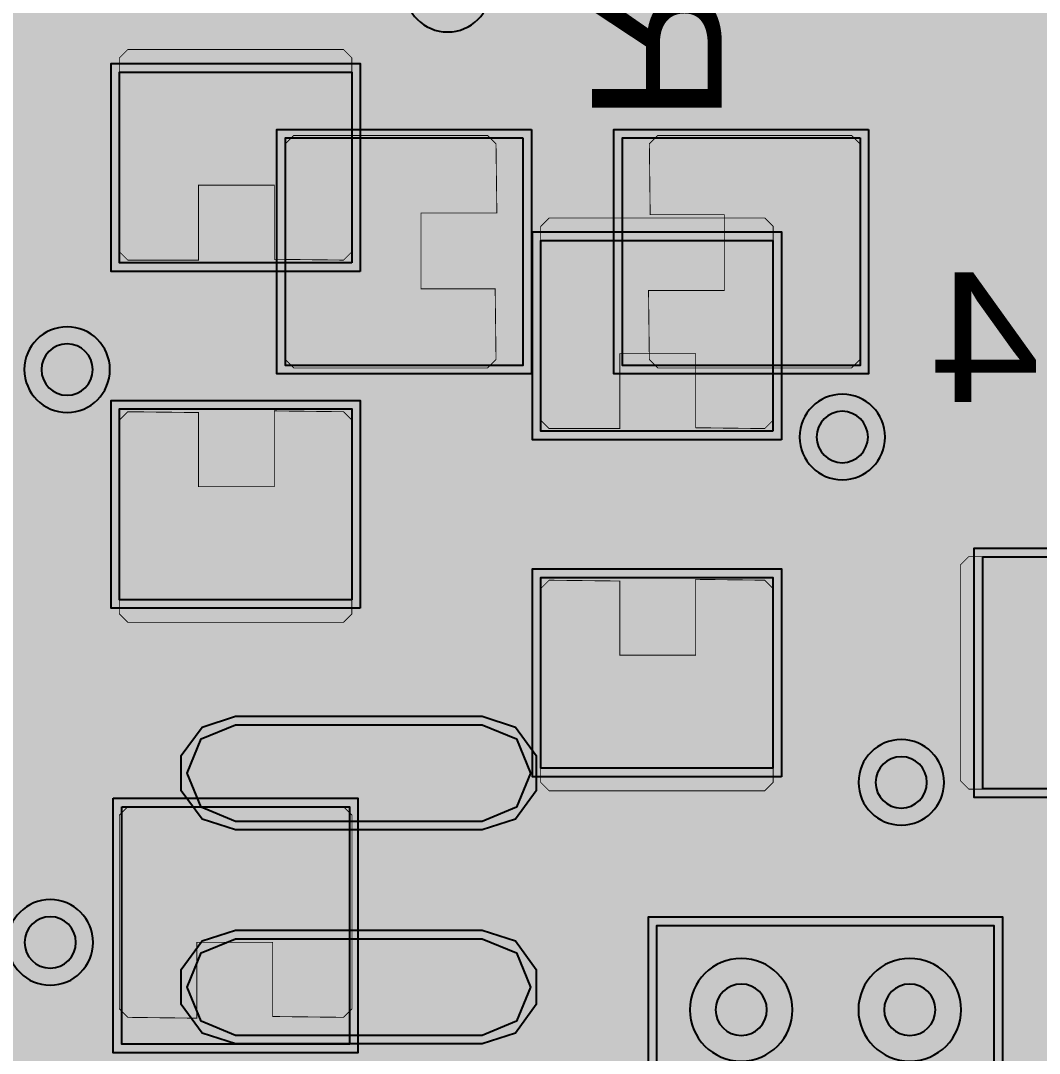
# Model space of a CAD drawing. Header units: millimetres. Extents: x -61 to 56, y -72 to 70.
# Drawn here: x -26.78 to -20.73, y 7.74 to 13.87 of the extents above; entities that cross this region are included whole.
import ezdxf
from ezdxf.enums import TextEntityAlignment as Align

# ---------------------------------------------------------------- set-up
doc = ezdxf.new("R2010")
doc.units = ezdxf.units.MM
doc.header["$MEASUREMENT"] = 0
for name, color, linetype, true_color in [('02GND', 7, 'Continuous', 0x999966), ('03POWER', 7, 'Continuous', 0x008000), ('Bottom-Layer', 7, 'Continuous', 0x0000ff), ('Bottom-Paste-Mask-Layer', 7, 'Continuous', 0x800000), ('Bottom-Silkscreen-Layer', 7, 'Continuous', 0x66cc33), ('Bottom-Solder-Mask-Layer', 7, 'Continuous', 0xaa00ff), ('Hole-Layer', 7, 'Continuous', 0x222222), ('Multi-Layer', 7, 'Continuous', 0xc0c0c0), ('Top-Layer', 7, 'Continuous', 0xff0000), ('Top-Paste-Mask-Layer', 7, 'Continuous', 0x808080), ('Top-Silkscreen-Layer', 7, 'Continuous', 0xffcc00), ('Top-Solder-Mask-Layer', 7, 'Continuous', 0x800080)]:
    doc.layers.add(name, color=color, linetype=linetype, true_color=true_color)
doc.styles.get("Standard").update_dxf_attribs({"font": 'arial.ttf'})

msp = doc.modelspace()

# ---------------------------------------------------------------- hatches: boundary and pattern name
at = {"layer": '02GND'}
for points in [[(-49.642, 52.1533), (49.642, 52.1533), (49.642, -62.142), (-49.642, -62.142)], [(-27.1122, 11.8), (-27.0302, 11.494), (-26.8061, 11.2699), (-26.5001, 11.1879), (-26.194, 11.2699), (-25.9699, 11.494), (-25.8879, 11.8), (-25.9699, 12.1061), (-26.194, 12.3302), (-26.5001, 12.4122), (-26.8061, 12.3302), (-27.0302, 12.1061)], [(-22.5122, 11.4), (-22.4302, 11.094), (-22.2061, 10.8699), (-21.9, 10.7879), (-21.594, 10.8699), (-21.3699, 11.094), (-21.2879, 11.4), (-21.3699, 11.7061), (-21.594, 11.9302), (-21.9, 12.0122), (-22.2061, 11.9302), (-22.4302, 11.7061)], [(-27.2122, 8.4), (-27.1302, 8.0939), (-26.9061, 7.8699), (-26.6001, 7.7879), (-26.294, 7.8699), (-26.0699, 8.0939), (-25.9879, 8.4), (-26.0699, 8.7061), (-26.294, 8.9301), (-26.6001, 9.0122), (-26.9061, 8.9301), (-27.1302, 8.7061)]]:
    msp.add_hatch(color=256, dxfattribs=at).paths.add_polyline_path(points)
at = {"layer": '03POWER'}
for points in [[(48.499, -56.0416), (48.5811, -56.3479), (48.8055, -56.572), (49.112, -56.6537), (49.4182, -56.5711), (49.642, -56.3464), (49.642, -62.142), (44.1922, -62.142), (44.3927, -61.9566), (44.4927, -61.7025), (44.4722, -61.4302), (45.1891, -61.7036), (45.9498, -61.8043), (46.7131, -61.7268), (47.438, -61.4754), (48.0854, -61.0636), (48.6204, -60.5136), (49.0141, -59.855), (49.2453, -59.1234), (49.3016, -58.3582), (49.1799, -57.6006), (48.8867, -56.8916), (48.438, -56.2692), (47.8578, -55.7672), (47.1774, -55.4124), (46.4336, -55.2241), (45.6664, -55.2125), (44.9172, -55.378), (44.2264, -55.7119), (43.6312, -56.1961), (43.1637, -56.8045), (42.8491, -57.5043), (42.7044, -58.2579), (42.7374, -59.0244), (42.9463, -59.7627), (43.3198, -60.433), (43.8378, -60.999), (-43.3618, -60.999), (-43.6207, -61.0564), (-43.831, -61.218), (-43.9533, -61.4534), (-43.9644, -61.7184), (-43.8625, -61.9632), (-43.6666, -62.142), (-49.642, -62.142), (-49.642, -56.5819), (-49.4335, -56.7975), (-49.1476, -56.8882), (-48.8529, -56.8322), (-49.1622, -57.5412), (-49.2982, -58.3027), (-49.2534, -59.075), (-49.0303, -59.8157), (-48.6412, -60.4842), (-48.1072, -61.0439), (-47.4578, -61.4642), (-46.7284, -61.722), (-45.9591, -61.8032), (-45.1921, -61.7032), (-44.4692, -61.4277), (-43.8302, -60.9917), (-43.3101, -60.4191), (-42.9374, -59.7413), (-42.7325, -58.9953), (-42.7065, -58.2222), (-42.8611, -57.4642), (-43.1876, -56.763), (-43.6682, -56.1568), (-44.2766, -55.679), (-44.9793, -55.3557), (-45.738, -55.2047), (-46.511, -55.2341), (-47.256, -55.4425), (-47.9321, -55.8184), (-48.5023, -56.3411), (-48.4998, -56.3091), (-48.499, -56.2771), (-48.499, 51.315), (-19.4026, 51.315), (-19.6295, 51.1437), (-19.7546, 50.8885), (-19.7509, 50.6043), (-19.6192, 50.3524), (-19.388, 50.1871), (-19.6578, 49.9772), (-19.7729, 49.6553), (-19.6975, 49.3219), (-19.4552, 49.0809), (-19.6839, 48.8583), (-19.7695, 48.5508), (-19.6886, 48.242), (-19.4633, 48.0159), (-19.1548, 47.934), (-18.847, 48.0185), (-18.6236, 48.2465), (-18.5453, 48.5559), (-18.6335, 48.8627), (-18.8641, 49.0834), (-18.625, 49.3243), (-18.5509, 49.6555), (-18.6646, 49.9752), (-18.9312, 50.1853), (-18.6981, 50.3494), (-18.5646, 50.6015), (-18.5597, 50.8866), (-18.6846, 51.143), (-18.9121, 51.315), (48.4255, 51.315), (48.499, 51.2415)], [(-24.854, 14.0582), (-24.772, 13.7521), (-24.548, 13.528), (-24.2419, 13.446), (-23.9358, 13.528), (-23.7118, 13.7521), (-23.6298, 14.0582), (-23.7118, 14.3642), (-23.9358, 14.5883), (-24.2419, 14.6703), (-24.548, 14.5883), (-24.772, 14.3642)], [(-27.1122, 11.8), (-27.0302, 11.494), (-26.8061, 11.2699), (-26.5001, 11.1879), (-26.194, 11.2699), (-25.9699, 11.494), (-25.8879, 11.8), (-25.9699, 12.1061), (-26.194, 12.3302), (-26.5001, 12.4122), (-26.8061, 12.3302), (-27.0302, 12.1061)], [(-22.5122, 11.4), (-22.4302, 11.094), (-22.2061, 10.8699), (-21.9, 10.7879), (-21.594, 10.8699), (-21.3699, 11.094), (-21.2879, 11.4), (-21.3699, 11.7061), (-21.594, 11.9302), (-21.9, 12.0122), (-22.2061, 11.9302), (-22.4302, 11.7061)], [(-22.1622, 9.35), (-22.0802, 9.0439), (-21.8561, 8.8199), (-21.55, 8.7379), (-21.244, 8.8199), (-21.0199, 9.0439), (-20.9379, 9.35), (-21.0199, 9.6561), (-21.244, 9.8801), (-21.55, 9.9622), (-21.8561, 9.8801), (-22.0802, 9.6561)], [(-27.2122, 8.4), (-27.1302, 8.0939), (-26.9061, 7.8699), (-26.6001, 7.7879), (-26.294, 7.8699), (-26.0699, 8.0939), (-25.9879, 8.4), (-26.0699, 8.7061), (-26.294, 8.9301), (-26.6001, 9.0122), (-26.9061, 8.9301), (-27.1302, 8.7061)], [(-21.0311, 8.4689), (-21.3431, 8.6443), (-21.7008, 8.6319), (-21.9999, 8.4354), (-22.299, 8.6319), (-22.6567, 8.6443), (-22.9687, 8.4689), (-23.144, 8.1569), (-23.1317, 7.7993), (-22.9352, 7.5001), (-23.1317, 7.201), (-23.144, 6.8433), (-22.9687, 6.5314), (-22.6567, 6.356), (-22.299, 6.3684), (-21.9999, 6.5648), (-21.7008, 6.3684), (-21.3431, 6.356), (-21.0311, 6.5314), (-20.8558, 6.8433), (-20.8681, 7.201), (-21.0646, 7.5001), (-20.8681, 7.7993), (-20.8558, 8.1569)]]:
    msp.add_hatch(color=256, dxfattribs=at).paths.add_polyline_path(points)
at = {"layer": 'Bottom-Layer'}
for points in [[(-49.642, -62.142), (-49.642, 52.1533), (49.642, 52.1533), (49.642, -62.142)], [(-23.4594, 17.8463), (-23.8339, 18.0808), (-24.269, 18.158), (-24.7013, 18.0667), (-25.0679, 17.8201), (-25.3155, 17.4541), (-25.408, 17.022), (-25.3319, 16.5868), (-26.7718, 15.1469), (-26.7718, 15.3161), (-26.8198, 15.4951), (-26.9509, 15.6262), (-27.13, 15.6742), (-28.1675, 15.6742), (-28.3465, 15.6262), (-28.4776, 15.4951), (-28.5256, 15.3161), (-28.5256, 14.7841), (-28.4871, 14.6226), (-28.38, 14.4958), (-28.4081, 14.2297), (-28.3201, 13.9771), (-28.1326, 13.7861), (-28.8594, 13.0593), (-28.9695, 12.8945), (-29.0082, 12.7), (-29.0082, 12.5414), (-29.1111, 12.2359), (-29.0446, 11.9205), (-28.8271, 11.6826), (-28.5188, 11.5882), (-28.2054, 11.6635), (-27.9737, 11.8876), (-27.8879, 12.1983), (-27.9719, 12.5095), (-24.5889, 15.8926), (-24.1495, 15.8463), (-23.7247, 15.9679), (-23.3764, 16.2398), (-23.1552, 16.6223), (-23.0934, 17.0598), (-23.2, 17.4886)], [(-24.8115, 12.4338), (-26.1886, 12.4338), (-26.1886, 13.5663), (-24.8115, 13.5663)], [(-24.4669, 9.205), (-24.5149, 9.3841), (-24.646, 9.5152), (-24.825, 9.5632), (-26.1751, 9.5632), (-26.3541, 9.5152), (-26.4852, 9.3841), (-26.5332, 9.205), (-26.5332, 9.0085), (-26.8667, 8.951), (-27.1187, 8.7252), (-27.2122, 8.4), (-27.1187, 8.0748), (-26.8667, 7.849), (-26.5332, 7.7915), (-26.4841, 7.6139), (-26.3531, 7.4843), (-26.1751, 7.4369), (-24.825, 7.4369), (-24.646, 7.4849), (-24.5149, 7.6159), (-24.4669, 7.795), (-24.4669, 8.0415), (-24.3089, 8.0819), (-24.175, 8.1749), (-23.2743, 9.0756), (-22.3115, 9.0756), (-22.1325, 9.1236), (-22.0014, 9.2547), (-21.9534, 9.4338), (-21.9534, 10.5663), (-21.977, 10.6942), (-22.0448, 10.8052), (-21.6963, 10.8228), (-21.4141, 11.0278), (-21.2897, 11.3537), (-21.3635, 11.6947), (-21.6116, 11.9399), (-21.9534, 12.0098), (-21.9534, 12.5663), (-22.0014, 12.7454), (-22.1325, 12.8765), (-22.3115, 12.9244), (-23.6886, 12.9244), (-23.8676, 12.8765), (-23.9987, 12.7454), (-24.0467, 12.5663), (-24.0467, 11.4338), (-23.9987, 11.2547), (-23.8676, 11.1236), (-23.6886, 11.0756), (-22.7251, 11.0749), (-22.576, 10.9753), (-22.4, 10.9403), (-22.3042, 10.9403), (-22.2943, 10.9317), (-22.2841, 10.9234), (-22.2978, 10.9242), (-22.3115, 10.9244), (-23.6886, 10.9244), (-23.8676, 10.8765), (-23.9987, 10.7454), (-24.0467, 10.5663), (-24.0467, 9.6035), (-24.4669, 9.1833)], [(-22.3115, 11.4338), (-23.6886, 11.4338), (-23.6886, 12.5663), (-22.3115, 12.5663)], [(-27.0288, 12.1085), (-27.112, 11.8138), (-27.0421, 11.5156), (-26.8365, 11.2886), (-26.5467, 11.1897), (-26.5467, 10.4338), (-26.4987, 10.2547), (-26.3676, 10.1236), (-26.1886, 10.0756), (-24.8115, 10.0756), (-24.6325, 10.1236), (-24.5014, 10.2547), (-24.4534, 10.4338), (-24.4534, 11.5663), (-24.5014, 11.7454), (-24.6325, 11.8765), (-24.8115, 11.9244), (-25.7743, 11.9244), (-25.975, 12.1251), (-25.9832, 12.1332), (-25.9917, 12.141), (-26.2205, 12.3446), (-26.5192, 12.4119), (-26.8132, 12.326)], [(-24.8115, 10.4338), (-26.1886, 10.4338), (-26.1886, 11.5663), (-24.8115, 11.5663)], [(-19.9338, 10.6885), (-19.9338, 9.3115), (-21.0663, 9.3115), (-21.0663, 10.6885)], [(-22.3115, 9.4338), (-23.6886, 9.4338), (-23.6886, 10.5663), (-22.3115, 10.5663)], [(-26.1751, 9.205), (-24.825, 9.205), (-24.825, 7.795), (-26.1751, 7.795)]]:
    msp.add_hatch(color=256, dxfattribs=at).paths.add_polyline_path(points)
at = {"layer": 'Bottom-Paste-Mask-Layer'}
for points in [[(-26.1401, 12.45), (-26.1901, 12.5), (-26.1901, 13.65), (-26.1401, 13.7), (-24.8601, 13.7), (-24.8101, 13.65), (-24.8101, 12.5), (-24.8601, 12.45), (-25.2701, 12.455), (-25.2701, 12.895), (-25.7201, 12.895), (-25.7201, 12.45)], [(-26.1401, 12.45), (-26.1901, 12.5), (-26.1901, 13.65), (-26.1401, 13.7), (-24.8601, 13.7), (-24.8101, 13.65), (-24.8101, 12.5), (-24.8601, 12.45), (-25.2701, 12.455), (-25.2701, 12.895), (-25.7201, 12.895), (-25.7201, 12.45)], [(-23.6401, 11.45), (-23.6901, 11.5), (-23.6901, 12.65), (-23.6401, 12.7), (-22.3601, 12.7), (-22.3101, 12.65), (-22.3101, 11.5), (-22.3601, 11.45), (-22.7701, 11.455), (-22.7701, 11.895), (-23.2201, 11.895), (-23.2201, 11.45)], [(-23.6401, 11.45), (-23.6901, 11.5), (-23.6901, 12.65), (-23.6401, 12.7), (-22.3601, 12.7), (-22.3101, 12.65), (-22.3101, 11.5), (-22.3601, 11.45), (-22.7701, 11.455), (-22.7701, 11.895), (-23.2201, 11.895), (-23.2201, 11.45)], [(-26.1401, 10.3), (-26.1901, 10.35), (-26.1901, 11.5), (-26.1401, 11.55), (-25.7201, 11.545), (-25.7201, 11.105), (-25.2701, 11.105), (-25.2701, 11.555), (-24.8601, 11.55), (-24.8101, 11.5), (-24.8101, 10.35), (-24.8601, 10.3)], [(-26.1401, 10.3), (-26.1901, 10.35), (-26.1901, 11.5), (-26.1401, 11.55), (-25.7201, 11.545), (-25.7201, 11.105), (-25.2701, 11.105), (-25.2701, 11.555), (-24.8601, 11.55), (-24.8101, 11.5), (-24.8101, 10.35), (-24.8601, 10.3)], [(-19.95, 9.36), (-20, 9.31), (-21.15, 9.31), (-21.2, 9.36), (-21.2, 10.64), (-21.15, 10.69), (-20, 10.69), (-19.95, 10.64), (-19.9551, 10.23), (-20.395, 10.23), (-20.395, 9.78), (-19.9501, 9.78)], [(-19.95, 9.36), (-20, 9.31), (-21.15, 9.31), (-21.2, 9.36), (-21.2, 10.64), (-21.15, 10.69), (-20, 10.69), (-19.95, 10.64), (-19.9551, 10.23), (-20.395, 10.23), (-20.395, 9.78), (-19.9501, 9.78)], [(-23.6401, 9.3), (-23.6901, 9.35), (-23.6901, 10.5), (-23.6401, 10.55), (-23.2201, 10.545), (-23.2201, 10.105), (-22.7701, 10.105), (-22.7701, 10.555), (-22.3601, 10.55), (-22.3101, 10.5), (-22.3101, 9.35), (-22.3601, 9.3)], [(-23.6401, 9.3), (-23.6901, 9.35), (-23.6901, 10.5), (-23.6401, 10.55), (-23.2201, 10.545), (-23.2201, 10.105), (-22.7701, 10.105), (-22.7701, 10.555), (-22.3601, 10.55), (-22.3101, 10.5), (-22.3101, 9.35), (-22.3601, 9.3)], [(-24.86, 9.205), (-24.81, 9.155), (-24.81, 8.005), (-24.86, 7.955), (-25.28, 7.96), (-25.28, 8.4), (-25.73, 8.4), (-25.73, 7.95), (-26.14, 7.955), (-26.19, 8.005), (-26.19, 9.155), (-26.14, 9.205)], [(-24.86, 9.205), (-24.81, 9.155), (-24.81, 8.005), (-24.86, 7.955), (-25.28, 7.96), (-25.28, 8.4), (-25.73, 8.4), (-25.73, 7.95), (-26.14, 7.955), (-26.19, 8.005), (-26.19, 9.155), (-26.14, 9.205)]]:
    msp.add_hatch(color=256, dxfattribs=at).paths.add_polyline_path(points)
at = {"layer": 'Bottom-Solder-Mask-Layer'}
for points in [[(-24.7607, 12.383), (-26.2394, 12.383), (-26.2394, 13.6171), (-24.7607, 13.6171)], [(-22.2607, 11.383), (-23.7394, 11.383), (-23.7394, 12.6171), (-22.2607, 12.6171)], [(-24.7607, 10.383), (-26.2394, 10.383), (-26.2394, 11.6171), (-24.7607, 11.6171)], [(-19.883, 10.7393), (-19.883, 9.2607), (-21.1171, 9.2607), (-21.1171, 10.7393)], [(-22.2607, 9.383), (-23.7394, 9.383), (-23.7394, 10.6171), (-22.2607, 10.6171)], [(-26.2259, 9.2558), (-24.7742, 9.2558), (-24.7742, 7.7442), (-26.2259, 7.7442)]]:
    msp.add_hatch(color=256, dxfattribs=at).paths.add_polyline_path(points)
at = {"layer": 'Top-Layer'}
for points in [[(-49.642, -62.142), (-49.642, 52.1533), (49.642, 52.1533), (49.642, -62.142)], [(-21.4369, 11.825), (-21.4369, 13.175), (-21.4849, 13.3541), (-21.616, 13.4852), (-21.795, 13.5332), (-23.2051, 13.5332), (-23.3841, 13.4852), (-23.5152, 13.3541), (-23.5632, 13.175), (-23.5632, 11.825), (-23.5152, 11.6459), (-23.3841, 11.5149), (-23.2051, 11.4669), (-22.6171, 11.4669), (-22.5109, 11.3607), (-22.4256, 11.0862), (-22.2245, 10.8809), (-21.9517, 10.7901), (-21.6676, 10.8337), (-21.4348, 11.0023), (-21.3045, 11.2585), (-21.3055, 11.5459), (-21.4377, 11.8012), (-21.4371, 11.8131)], [(-23.795, 13.175), (-23.795, 11.825), (-25.2051, 11.825), (-25.2051, 13.175)], [(-21.795, 13.175), (-21.795, 11.825), (-23.2051, 11.825), (-23.2051, 13.175)], [(-38.3242, -0.5), (-38.3242, -1.5), (-38.2762, -1.6791), (-38.1452, -1.8102), (-37.9661, -1.8581), (-37.3161, -1.8581), (-37.137, -1.8102), (-37.0059, -1.6791), (-36.9579, -1.5), (-36.9579, -1.4597), (-35.8662, -1.4597), (-35.8662, -1.705), (-35.8182, -1.8841), (-35.6871, -2.0152), (-35.5081, -2.0631), (-34.1581, -2.0631), (-33.979, -2.0152), (-33.8479, -1.8841), (-33.7999, -1.705), (-33.7999, -1.4597), (-13.829, -1.4597), (-12.051, -3.2378), (-11.9321, -3.5627), (-11.6561, -3.7713), (-11.3111, -3.7969), (-11.0073, -3.6313), (-10.8417, -3.3275), (-10.8673, -2.9825), (-11.0759, -2.7065), (-11.4008, -2.5876), (-13.3135, -0.6749), (-13.4627, -0.5753), (-13.6386, -0.5403), (-33.7999, -0.5403), (-33.7999, -0.295), (-33.8479, -0.1159), (-33.979, 0.0152), (-34.1581, 0.0631), (-35.5081, 0.0631), (-35.5139, 0.0631), (-35.5198, 0.063), (-35.425, 0.2198), (-35.3919, 0.4), (-35.3919, 1.7895), (-34.8896, 2.2919), (-34.0001, 2.2919), (-33.8056, 2.3305), (-33.6408, 2.4407), (-30.0582, 6.0232), (-30.0582, 4.6), (-30.0102, 4.4209), (-29.8791, 4.2899), (-29.7001, 4.2419), (-26.8501, 4.2419), (-26.671, 4.2899), (-26.5399, 4.4209), (-26.4919, 4.6), (-26.4919, 4.8419), (-25.5582, 4.8419), (-25.5582, 4.6), (-25.5005, 4.3099), (-25.3361, 4.0639), (-24.7082, 3.436), (-24.7082, 2.3806), (-24.6602, 2.2015), (-24.5291, 2.0704), (-24.35, 2.0225), (-22.55, 2.0225), (-22.371, 2.0704), (-22.2399, 2.2015), (-22.1919, 2.3806), (-22.1919, 4.0006), (-22.2399, 4.1797), (-22.371, 4.3108), (-22.55, 4.3588), (-23.4866, 4.3588), (-23.5291, 4.4012), (-23.3736, 4.6832), (-23.3491, 5.0043), (-23.4601, 5.3065), (-23.3927, 5.624), (-23.4884, 5.9342), (-23.723, 6.1585), (-24.0372, 6.2401), (-24.3938, 6.2401), (-24.5886, 6.3281), (-24.8001, 6.3582), (-26.4919, 6.3582), (-26.4919, 7.7975), (-26.3341, 7.8487), (-26.1959, 7.9403), (-26.1162, 7.9403), (-25.9827, 7.7057), (-25.765, 7.5463), (-25.5012, 7.4899), (-24.0372, 7.4899), (-23.7313, 7.567), (-23.4985, 7.78), (-23.3946, 8.0778), (-23.4443, 8.3894), (-23.6358, 8.6401), (-23.9233, 8.77), (-23.6358, 8.9), (-23.4443, 9.1507), (-23.3946, 9.4622), (-23.4985, 9.7601), (-23.7313, 9.973), (-24.0372, 10.0502), (-24.8, 10.0502), (-26.0928, 11.343), (-25.9217, 11.5995), (-25.8973, 11.907), (-26.026, 12.1872), (-26.2749, 12.3693), (-26.581, 12.4068), (-26.8666, 12.2903), (-26.9, 12.2951), (-26.9338, 12.2967), (-27.8956, 12.2967), (-28.0412, 12.6052), (-28.3294, 12.7879), (-28.6707, 12.7879), (-28.9589, 12.6052), (-29.1045, 12.2967), (-30.0663, 12.2967), (-30.2454, 12.2487), (-30.3765, 12.1176), (-30.4245, 11.9385), (-30.4245, 11.0117), (-31.5431, 9.8931), (-31.6483, 9.7357), (-31.6852, 9.55), (-31.6852, 8.2582), (-33.3025, 8.2582), (-35.65, 8.2582), (-35.8291, 8.2102), (-35.9602, 8.0791), (-36.0082, 7.9), (-36.0082, 6.6082), (-40.3302, 6.6082), (-40.3651, 6.6112), (-40.4001, 6.6122), (-40.4351, 6.6112), (-40.47, 6.6082), (-41.3302, 6.6082), (-41.3737, 6.6116), (-41.4173, 6.6119), (-41.4608, 6.6091), (-41.504, 6.6033), (-41.9467, 6.4639), (-42.2936, 6.1555), (-42.4837, 5.7321), (-42.4836, 5.2679), (-42.2935, 4.8445), (-41.9467, 4.5361), (-41.504, 4.3967), (-41.4608, 4.3909), (-41.4173, 4.3881), (-41.3737, 4.3884), (-41.3302, 4.3919), (-40.4699, 4.3919), (-40.4351, 4.3889), (-40.4001, 4.3879), (-40.3651, 4.3889), (-40.3302, 4.3919), (-35.9415, 4.3919), (-35.8139, 4.2816), (-35.65, 4.2419), (-33.2768, 4.2419), (-34.2105, 3.3081), (-35.1001, 3.3081), (-35.2945, 3.2695), (-35.4594, 3.1593), (-36.2594, 2.3593), (-36.2835, 2.3334), (-36.3058, 2.306), (-36.5237, 2.4191), (-36.7686, 2.4375), (-37.001, 2.3582), (-37.1836, 2.1939), (-37.2868, 1.9711), (-37.2942, 1.7256), (-37.3537, 1.6197), (-37.3743, 1.5), (-37.3743, 0.6081), (-37.4896, 0.6081), (-37.9079, 1.0264), (-37.9079, 1.5), (-37.9559, 1.6791), (-38.087, 1.8102), (-38.266, 1.8581), (-38.916, 1.8581), (-39.0951, 1.8102), (-39.2262, 1.6791), (-39.2742, 1.5), (-39.2742, 0.5), (-39.2262, 0.3209), (-39.0951, 0.1898), (-38.916, 0.1419), (-38.4606, 0.1419), (-38.1347, -0.184), (-38.2732, -0.3158)], [(-24.0372, 9.692), (-23.8342, 9.608), (-23.7502, 9.405), (-23.8342, 9.2021), (-24.0372, 9.118), (-25.5012, 9.118), (-25.7041, 9.2021), (-25.7882, 9.405), (-25.7041, 9.608), (-25.5012, 9.692)], [(-21, 6.5), (-23, 6.5), (-23, 8.5), (-21, 8.5)], [(-24.0372, 8.422), (-23.8342, 8.338), (-23.7502, 8.135), (-23.8342, 7.9321), (-24.0372, 7.848), (-25.5012, 7.848), (-25.7041, 7.9321), (-25.7882, 8.135), (-25.7041, 8.338), (-25.5012, 8.422)]]:
    msp.add_hatch(color=256, dxfattribs=at).paths.add_polyline_path(points)
at = {"layer": 'Top-Paste-Mask-Layer'}
for points in [[(-25.205, 11.86), (-25.205, 13.14), (-25.155, 13.19), (-24.005, 13.19), (-23.955, 13.14), (-23.95, 12.73), (-24.4, 12.73), (-24.4, 12.28), (-23.96, 12.28), (-23.955, 11.86), (-24.005, 11.81), (-25.155, 11.81)], [(-25.205, 11.86), (-25.205, 13.14), (-25.155, 13.19), (-24.005, 13.19), (-23.955, 13.14), (-23.95, 12.73), (-24.4, 12.73), (-24.4, 12.28), (-23.96, 12.28), (-23.955, 11.86), (-24.005, 11.81), (-25.155, 11.81)], [(-21.7951, 13.14), (-21.7951, 11.86), (-21.8451, 11.81), (-22.9951, 11.81), (-23.0451, 11.86), (-23.0501, 12.2701), (-22.6001, 12.2701), (-22.6001, 12.7201), (-23.0401, 12.7201), (-23.0451, 13.14), (-22.9951, 13.19), (-21.8451, 13.19)], [(-21.7951, 13.14), (-21.7951, 11.86), (-21.8451, 11.81), (-22.9951, 11.81), (-23.0451, 11.86), (-23.0501, 12.2701), (-22.6001, 12.2701), (-22.6001, 12.7201), (-23.0401, 12.7201), (-23.0451, 13.14), (-22.9951, 13.19), (-21.8451, 13.19)], [(-24.0372, 9.692), (-23.8342, 9.608), (-23.7502, 9.405), (-23.8342, 9.2021), (-24.0372, 9.118), (-25.5012, 9.118), (-25.7041, 9.2021), (-25.7882, 9.405), (-25.7041, 9.608), (-25.5012, 9.692)], [(-21, 6.5), (-23, 6.5), (-23, 8.5), (-21, 8.5)], [(-24.0372, 8.422), (-23.8342, 8.338), (-23.7502, 8.135), (-23.8342, 7.9321), (-24.0372, 7.848), (-25.5012, 7.848), (-25.7041, 7.9321), (-25.7882, 8.135), (-25.7041, 8.338), (-25.5012, 8.422)]]:
    msp.add_hatch(color=256, dxfattribs=at).paths.add_polyline_path(points)
at = {"layer": 'Top-Solder-Mask-Layer'}
for points in [[(-23.7442, 13.2258), (-23.7442, 11.7742), (-25.2559, 11.7742), (-25.2559, 13.2258)], [(-21.7442, 13.2258), (-21.7442, 11.7742), (-23.2559, 11.7742), (-23.2559, 13.2258)], [(-24.0372, 9.7428), (-23.8386, 9.6783), (-23.7159, 9.5094), (-23.7159, 9.3006), (-23.8386, 9.1317), (-24.0372, 9.0672), (-25.5012, 9.0672), (-25.6997, 9.1317), (-25.8224, 9.3006), (-25.8224, 9.5094), (-25.6997, 9.6783), (-25.5012, 9.7428)], [(-20.9492, 6.4492), (-23.0508, 6.4492), (-23.0508, 8.5508), (-20.9492, 8.5508)], [(-24.0372, 8.4728), (-23.8386, 8.4083), (-23.7159, 8.2394), (-23.7159, 8.0306), (-23.8386, 7.8617), (-24.0372, 7.7972), (-25.5012, 7.7972), (-25.6997, 7.8617), (-25.8224, 8.0306), (-25.8224, 8.2394), (-25.6997, 8.4083), (-25.5012, 8.4728)]]:
    msp.add_hatch(color=256, dxfattribs=at).paths.add_polyline_path(points)

# ---------------------------------------------------------------- linework, layer by layer
at = {"layer": '02GND', "const_width": 0.0508}
for points in [[(-27.1122, 11.8), (-27.0302, 11.494), (-26.8061, 11.2699), (-26.5001, 11.1879), (-26.194, 11.2699), (-25.9699, 11.494), (-25.8879, 11.8), (-25.9699, 12.1061), (-26.194, 12.3302), (-26.5001, 12.4122), (-26.8061, 12.3302), (-27.0302, 12.1061)], [(-22.5122, 11.4), (-22.4302, 11.094), (-22.2061, 10.8699), (-21.9, 10.7879), (-21.594, 10.8699), (-21.3699, 11.094), (-21.2879, 11.4), (-21.3699, 11.7061), (-21.594, 11.9302), (-21.9, 12.0122), (-22.2061, 11.9302), (-22.4302, 11.7061)], [(-27.2122, 8.4), (-27.1302, 8.0939), (-26.9061, 7.8699), (-26.6001, 7.7879), (-26.294, 7.8699), (-26.0699, 8.0939), (-25.9879, 8.4), (-26.0699, 8.7061), (-26.294, 8.9301), (-26.6001, 9.0122), (-26.9061, 8.9301), (-27.1302, 8.7061)]]:
    msp.add_lwpolyline(points, close=True, dxfattribs=at)
at = {"layer": '03POWER', "const_width": 0.0508}
for points in [[(-24.854, 14.0582), (-24.772, 13.7521), (-24.548, 13.528), (-24.2419, 13.446), (-23.9358, 13.528), (-23.7118, 13.7521), (-23.6298, 14.0582), (-23.7118, 14.3642), (-23.9358, 14.5883), (-24.2419, 14.6703), (-24.548, 14.5883), (-24.772, 14.3642)], [(-27.1122, 11.8), (-27.0302, 11.494), (-26.8061, 11.2699), (-26.5001, 11.1879), (-26.194, 11.2699), (-25.9699, 11.494), (-25.8879, 11.8), (-25.9699, 12.1061), (-26.194, 12.3302), (-26.5001, 12.4122), (-26.8061, 12.3302), (-27.0302, 12.1061)], [(-22.5122, 11.4), (-22.4302, 11.094), (-22.2061, 10.8699), (-21.9, 10.7879), (-21.594, 10.8699), (-21.3699, 11.094), (-21.2879, 11.4), (-21.3699, 11.7061), (-21.594, 11.9302), (-21.9, 12.0122), (-22.2061, 11.9302), (-22.4302, 11.7061)], [(-22.1622, 9.35), (-22.0802, 9.0439), (-21.8561, 8.8199), (-21.55, 8.7379), (-21.244, 8.8199), (-21.0199, 9.0439), (-20.9379, 9.35), (-21.0199, 9.6561), (-21.244, 9.8801), (-21.55, 9.9622), (-21.8561, 9.8801), (-22.0802, 9.6561)], [(-27.2122, 8.4), (-27.1302, 8.0939), (-26.9061, 7.8699), (-26.6001, 7.7879), (-26.294, 7.8699), (-26.0699, 8.0939), (-25.9879, 8.4), (-26.0699, 8.7061), (-26.294, 8.9301), (-26.6001, 9.0122), (-26.9061, 8.9301), (-27.1302, 8.7061)], [(-21.0311, 8.4689), (-21.3431, 8.6443), (-21.7008, 8.6319), (-21.9999, 8.4354), (-22.299, 8.6319), (-22.6567, 8.6443), (-22.9687, 8.4689), (-23.144, 8.1569), (-23.1317, 7.7993), (-22.9352, 7.5001), (-23.1317, 7.201), (-23.144, 6.8433), (-22.9687, 6.5314), (-22.6567, 6.356), (-22.299, 6.3684), (-21.9999, 6.5648), (-21.7008, 6.3684), (-21.3431, 6.356), (-21.0311, 6.5314), (-20.8558, 6.8433), (-20.8681, 7.201), (-21.0646, 7.5001), (-20.8681, 7.7993), (-20.8558, 8.1569)]]:
    msp.add_lwpolyline(points, close=True, dxfattribs=at)
at = {"layer": 'Bottom-Layer'}
for points, const_width in [([(-27.9719, 12.5095), (-24.5889, 15.8926), (-24.1495, 15.8463), (-23.7247, 15.9679), (-23.3764, 16.2398), (-23.1552, 16.6223), (-23.0934, 17.0598), (-23.2, 17.4886), (-23.4594, 17.8463), (-23.8339, 18.0808), (-24.269, 18.158), (-24.7013, 18.0667), (-25.0679, 17.8201), (-25.3155, 17.4541), (-25.408, 17.022), (-25.3319, 16.5868), (-26.7718, 15.1469), (-26.7718, 15.3161), (-26.8198, 15.4951)], 0.0508), ([(-24.5149, 7.6159), (-24.4669, 7.795), (-24.4669, 8.0415), (-24.3089, 8.0819), (-24.175, 8.1749), (-23.2743, 9.0756), (-22.3115, 9.0756), (-22.1325, 9.1236), (-22.0014, 9.2547), (-21.9534, 9.4338), (-21.9534, 10.5663), (-21.977, 10.6942), (-22.0448, 10.8052), (-21.6963, 10.8228), (-21.4141, 11.0278), (-21.2897, 11.3537), (-21.3635, 11.6947), (-21.6116, 11.9399), (-21.9534, 12.0098), (-21.9534, 12.5663), (-22.0014, 12.7454), (-22.1325, 12.8765), (-22.3115, 12.9244), (-23.6886, 12.9244), (-23.8676, 12.8765), (-23.9987, 12.7454), (-24.0467, 12.5663), (-24.0467, 11.4338), (-23.9987, 11.2547), (-23.8676, 11.1236), (-23.6886, 11.0756), (-22.7251, 11.0749), (-22.576, 10.9753), (-22.4, 10.9403), (-22.3042, 10.9403), (-22.2943, 10.9317), (-22.2841, 10.9234), (-22.2978, 10.9242), (-22.3115, 10.9244), (-23.6886, 10.9244), (-23.8676, 10.8765), (-23.9987, 10.7454), (-24.0467, 10.5663), (-24.0467, 9.6035), (-24.4669, 9.1833), (-24.4669, 9.205), (-24.5149, 9.3841), (-24.646, 9.5152), (-24.825, 9.5632), (-26.1751, 9.5632), (-26.3541, 9.5152), (-26.4852, 9.3841), (-26.5332, 9.205), (-26.5332, 9.0085), (-26.8667, 8.951)], 0.0508), ([(-23, 12), (-22.4, 11.4)], 0.2032), ([(-26.3001, 11.8), (-26.5001, 11.8)], 0.2032), ([(-25.5001, 11), (-26.3001, 11.8)], 0.2032), ([(-22.4, 11.4), (-21.9, 11.4)], 0.2032), ([(-23, 10), (-24.5, 8.5)], 0.2032), ([(-21.066, 9.35), (-21.55, 9.35)], 0.4), ([(-26.6001, 8.4), (-26.5001, 8.5)], 0.2032), ([(-26.5001, 8.5), (-25.5001, 8.5)], 0.2032), ([(-24.5, 8.5), (-25.5001, 8.5)], 0.2032), ([(-26.8667, 7.849), (-26.5332, 7.7915), (-26.4841, 7.6139)], 0.0508)]:
    msp.add_lwpolyline(points, dxfattribs=dict(at, const_width=const_width))
for points in [[(-24.8115, 12.4338), (-26.1886, 12.4338), (-26.1886, 13.5663), (-24.8115, 13.5663)], [(-22.3115, 11.4338), (-23.6886, 11.4338), (-23.6886, 12.5663), (-22.3115, 12.5663)], [(-24.8115, 10.4338), (-26.1886, 10.4338), (-26.1886, 11.5663), (-24.8115, 11.5663)], [(-19.9338, 10.6885), (-19.9338, 9.3115), (-21.0663, 9.3115), (-21.0663, 10.6885)], [(-22.3115, 9.4338), (-23.6886, 9.4338), (-23.6886, 10.5663), (-22.3115, 10.5663)], [(-26.1751, 9.205), (-24.825, 9.205), (-24.825, 7.795), (-26.1751, 7.795)]]:
    msp.add_lwpolyline(points, close=True, dxfattribs=at)
at = {"layer": 'Bottom-Layer', "const_width": 0.0508}
msp.add_lwpolyline([(-27.0288, 12.1085), (-27.112, 11.8138), (-27.0421, 11.5156), (-26.8365, 11.2886), (-26.5467, 11.1897), (-26.5467, 10.4338), (-26.4987, 10.2547), (-26.3676, 10.1236), (-26.1886, 10.0756), (-24.8115, 10.0756), (-24.6325, 10.1236), (-24.5014, 10.2547), (-24.4534, 10.4338), (-24.4534, 11.5663), (-24.5014, 11.7454), (-24.6325, 11.8765), (-24.8115, 11.9244), (-25.7743, 11.9244), (-25.975, 12.1251), (-25.9832, 12.1332), (-25.9917, 12.141), (-26.2205, 12.3446), (-26.5192, 12.4119), (-26.8132, 12.326)], close=True, dxfattribs=at)
at = {"layer": 'Bottom-Paste-Mask-Layer', "const_width": 0.00508}
for points in [[(-26.1401, 12.45), (-26.1901, 12.5), (-26.1901, 13.65), (-26.1401, 13.7), (-24.8601, 13.7), (-24.8101, 13.65), (-24.8101, 12.5), (-24.8601, 12.45), (-25.2701, 12.455), (-25.2701, 12.895), (-25.7201, 12.895), (-25.7201, 12.45)], [(-26.1401, 12.45), (-26.1901, 12.5), (-26.1901, 13.65), (-26.1401, 13.7), (-24.8601, 13.7), (-24.8101, 13.65), (-24.8101, 12.5), (-24.8601, 12.45), (-25.2701, 12.455), (-25.2701, 12.895), (-25.7201, 12.895), (-25.7201, 12.45)], [(-23.6401, 11.45), (-23.6901, 11.5), (-23.6901, 12.65), (-23.6401, 12.7), (-22.3601, 12.7), (-22.3101, 12.65), (-22.3101, 11.5), (-22.3601, 11.45), (-22.7701, 11.455), (-22.7701, 11.895), (-23.2201, 11.895), (-23.2201, 11.45)], [(-23.6401, 11.45), (-23.6901, 11.5), (-23.6901, 12.65), (-23.6401, 12.7), (-22.3601, 12.7), (-22.3101, 12.65), (-22.3101, 11.5), (-22.3601, 11.45), (-22.7701, 11.455), (-22.7701, 11.895), (-23.2201, 11.895), (-23.2201, 11.45)], [(-26.1401, 10.3), (-26.1901, 10.35), (-26.1901, 11.5), (-26.1401, 11.55), (-25.7201, 11.545), (-25.7201, 11.105), (-25.2701, 11.105), (-25.2701, 11.555), (-24.8601, 11.55), (-24.8101, 11.5), (-24.8101, 10.35), (-24.8601, 10.3)], [(-26.1401, 10.3), (-26.1901, 10.35), (-26.1901, 11.5), (-26.1401, 11.55), (-25.7201, 11.545), (-25.7201, 11.105), (-25.2701, 11.105), (-25.2701, 11.555), (-24.8601, 11.55), (-24.8101, 11.5), (-24.8101, 10.35), (-24.8601, 10.3)], [(-19.95, 9.36), (-20, 9.31), (-21.15, 9.31), (-21.2, 9.36), (-21.2, 10.64), (-21.15, 10.69), (-20, 10.69), (-19.95, 10.64), (-19.9551, 10.23), (-20.395, 10.23), (-20.395, 9.78), (-19.9501, 9.78)], [(-19.95, 9.36), (-20, 9.31), (-21.15, 9.31), (-21.2, 9.36), (-21.2, 10.64), (-21.15, 10.69), (-20, 10.69), (-19.95, 10.64), (-19.9551, 10.23), (-20.395, 10.23), (-20.395, 9.78), (-19.9501, 9.78)], [(-23.6401, 9.3), (-23.6901, 9.35), (-23.6901, 10.5), (-23.6401, 10.55), (-23.2201, 10.545), (-23.2201, 10.105), (-22.7701, 10.105), (-22.7701, 10.555), (-22.3601, 10.55), (-22.3101, 10.5), (-22.3101, 9.35), (-22.3601, 9.3)], [(-23.6401, 9.3), (-23.6901, 9.35), (-23.6901, 10.5), (-23.6401, 10.55), (-23.2201, 10.545), (-23.2201, 10.105), (-22.7701, 10.105), (-22.7701, 10.555), (-22.3601, 10.55), (-22.3101, 10.5), (-22.3101, 9.35), (-22.3601, 9.3)], [(-24.86, 9.205), (-24.81, 9.155), (-24.81, 8.005), (-24.86, 7.955), (-25.28, 7.96), (-25.28, 8.4), (-25.73, 8.4), (-25.73, 7.95), (-26.14, 7.955), (-26.19, 8.005), (-26.19, 9.155), (-26.14, 9.205)], [(-24.86, 9.205), (-24.81, 9.155), (-24.81, 8.005), (-24.86, 7.955), (-25.28, 7.96), (-25.28, 8.4), (-25.73, 8.4), (-25.73, 7.95), (-26.14, 7.955), (-26.19, 8.005), (-26.19, 9.155), (-26.14, 9.205)]]:
    msp.add_lwpolyline(points, close=True, dxfattribs=at)
at = {"layer": 'Bottom-Silkscreen-Layer', "const_width": 0.1524}
for points in [[(-26.4171, 12.4762), (-26.4171, 13.7612)], [(-26.4171, 13.7612), (-24.583, 13.7612)], [(-26.4171, 12.4762), (-26.4171, 13.7612)], [(-26.4171, 13.7612), (-24.583, 13.7612)], [(-24.583, 13.7612), (-24.583, 12.4762)], [(-24.583, 13.7612), (-24.583, 12.4762)], [(-23.9171, 11.4762), (-23.9171, 12.7612)], [(-23.9171, 12.7612), (-22.083, 12.7612)], [(-23.9171, 11.4762), (-23.9171, 12.7612)], [(-23.9171, 12.7612), (-22.083, 12.7612)], [(-22.083, 12.7612), (-22.083, 11.4762)], [(-22.083, 12.7612), (-22.083, 11.4762)], [(-26.4171, 11.5238), (-26.4171, 10.2389)], [(-26.4171, 11.5238), (-26.4171, 10.2389)], [(-24.583, 10.2389), (-24.583, 11.5238)], [(-24.583, 10.2389), (-24.583, 11.5238)], [(-21.2612, 9.0829), (-21.2612, 10.9171)], [(-21.2612, 10.9171), (-19.9762, 10.9171)], [(-21.2612, 9.0829), (-21.2612, 10.9171)], [(-21.2612, 10.9171), (-19.9762, 10.9171)], [(-23.9171, 10.5238), (-23.9171, 9.2389)], [(-23.9171, 10.5238), (-23.9171, 9.2389)], [(-22.083, 9.2389), (-22.083, 10.5238)], [(-22.083, 9.2389), (-22.083, 10.5238)], [(-26.4171, 10.2389), (-24.583, 10.2389)], [(-26.4171, 10.2389), (-24.583, 10.2389)], [(-24.7488, 9.4636), (-26.2513, 9.4636)], [(-24.7488, 9.4636), (-26.2513, 9.4636)], [(-26.4037, 9.3112), (-26.4037, 7.9012)], [(-26.4037, 9.3112), (-26.4037, 7.9012)], [(-24.5964, 7.9012), (-24.5964, 9.3112)], [(-24.5964, 7.9012), (-24.5964, 9.3112)], [(-23.9171, 9.2389), (-22.083, 9.2389)], [(-23.9171, 9.2389), (-22.083, 9.2389)], [(-19.9762, 9.0829), (-21.2612, 9.0829)], [(-19.9762, 9.0829), (-21.2612, 9.0829)]]:
    msp.add_lwpolyline(points, dxfattribs=at)
for points in [[(-26.2513, 9.4636, 0.414), (-26.4037, 9.3112)], [(-26.2513, 9.4636, 0.414), (-26.4037, 9.3112)], [(-24.5964, 9.3112, 0.414), (-24.7488, 9.4636)], [(-24.5964, 9.3112, 0.414), (-24.7488, 9.4636)]]:
    msp.add_lwpolyline(points, format="xyb", dxfattribs=at)
at = {"layer": 'Bottom-Solder-Mask-Layer'}
for points in [[(-24.7607, 12.383), (-26.2394, 12.383), (-26.2394, 13.6171), (-24.7607, 13.6171)], [(-22.2607, 11.383), (-23.7394, 11.383), (-23.7394, 12.6171), (-22.2607, 12.6171)], [(-24.7607, 10.383), (-26.2394, 10.383), (-26.2394, 11.6171), (-24.7607, 11.6171)], [(-19.883, 10.7393), (-19.883, 9.2607), (-21.1171, 9.2607), (-21.1171, 10.7393)], [(-22.2607, 9.383), (-23.7394, 9.383), (-23.7394, 10.6171), (-22.2607, 10.6171)], [(-26.2259, 9.2558), (-24.7742, 9.2558), (-24.7742, 7.7442), (-26.2259, 7.7442)]]:
    msp.add_lwpolyline(points, close=True, dxfattribs=at)
at = {"layer": 'Hole-Layer'}
for points in [[(-26.6525, 11.8, 1), (-26.3477, 11.8), (-26.3477, 11.8, 1), (-26.6525, 11.8)], [(-22.0524, 11.4, 1), (-21.7476, 11.4), (-21.7476, 11.4, 1), (-22.0524, 11.4)], [(-21.7024, 9.35, 1), (-21.3976, 9.35), (-21.3976, 9.35, 1), (-21.7024, 9.35)], [(-26.7525, 8.4, 1), (-26.4477, 8.4), (-26.4477, 8.4, 1), (-26.7525, 8.4)], [(-22.6523, 8.0001, 1), (-22.3475, 8.0001), (-22.3475, 8.0001, 1), (-22.6523, 8.0001)], [(-21.6523, 8.0001, 1), (-21.3475, 8.0001), (-21.3475, 8.0001, 1), (-21.6523, 8.0001)]]:
    msp.add_lwpolyline(points, format="xyb", dxfattribs=at)
at = {"layer": 'Multi-Layer'}
for points in [[(-24.4959, 14.0582, 1), (-23.9879, 14.0582, 1)], [(-26.7541, 11.8, 1), (-26.2461, 11.8, 1)], [(-22.154, 11.4, 1), (-21.646, 11.4, 1)], [(-21.804, 9.35, 1), (-21.296, 9.35, 1)], [(-26.8541, 8.4, 1), (-26.3461, 8.4, 1)], [(-22.8047, 8.0001, 1), (-22.1951, 8.0001, 1)], [(-21.8047, 8.0001, 1), (-21.1951, 8.0001, 1)]]:
    msp.add_lwpolyline(points, format="xyb", close=True, dxfattribs=at)
at = {"layer": 'Top-Layer', "const_width": 0.0508}
msp.add_lwpolyline([(-21.4369, 11.825), (-21.4369, 13.175), (-21.4849, 13.3541), (-21.616, 13.4852), (-21.795, 13.5332), (-23.2051, 13.5332), (-23.3841, 13.4852), (-23.5152, 13.3541), (-23.5632, 13.175), (-23.5632, 11.825), (-23.5152, 11.6459), (-23.3841, 11.5149), (-23.2051, 11.4669), (-22.6171, 11.4669), (-22.5109, 11.3607), (-22.4256, 11.0862), (-22.2245, 10.8809), (-21.9517, 10.7901), (-21.6676, 10.8337), (-21.4348, 11.0023), (-21.3045, 11.2585), (-21.3055, 11.5459), (-21.4377, 11.8012), (-21.4371, 11.8131)], close=True, dxfattribs=at)
at = {"layer": 'Top-Layer'}
for points in [[(-23.795, 13.175), (-23.795, 11.825), (-25.2051, 11.825), (-25.2051, 13.175)], [(-21.795, 13.175), (-21.795, 11.825), (-23.2051, 11.825), (-23.2051, 13.175)], [(-24.0372, 9.692), (-23.8342, 9.608), (-23.7502, 9.405), (-23.8342, 9.2021), (-24.0372, 9.118), (-25.5012, 9.118), (-25.7041, 9.2021), (-25.7882, 9.405), (-25.7041, 9.608), (-25.5012, 9.692)], [(-21, 6.5), (-23, 6.5), (-23, 8.5), (-21, 8.5)], [(-24.0372, 8.422), (-23.8342, 8.338), (-23.7502, 8.135), (-23.8342, 7.9321), (-24.0372, 7.848), (-25.5012, 7.848), (-25.7041, 7.9321), (-25.7882, 8.135), (-25.7041, 8.338), (-25.5012, 8.422)]]:
    msp.add_lwpolyline(points, close=True, dxfattribs=at)
for points, const_width in [([(-22.5, 12), (-22.5, 12.5)], 0.2032), ([(-23.7313, 7.567), (-23.4985, 7.78), (-23.3946, 8.0778), (-23.4443, 8.3894), (-23.6358, 8.6401), (-23.9233, 8.77), (-23.6358, 8.9), (-23.4443, 9.1507), (-23.3946, 9.4622), (-23.4985, 9.7601), (-23.7313, 9.973), (-24.0372, 10.0502), (-24.8, 10.0502), (-26.0928, 11.343), (-25.9217, 11.5995), (-25.8973, 11.907), (-26.026, 12.1872), (-26.2749, 12.3693), (-26.581, 12.4068), (-26.8666, 12.2903)], 0.0508), ([(-21.9, 11.4), (-22.5, 12)], 0.2032), ([(-26.5001, 11.8), (-27.0001, 11.3)], 0.2032), ([(-26.7001, 11.3), (-27.0001, 11.3)], 0.2032), ([(-24.8001, 9.4), (-26.7001, 11.3)], 0.2032), ([(-25.1001, 8.4), (-26.6001, 8.4)], 0.2032), ([(-24.8001, 8.1), (-25.1001, 8.4)], 0.2032), ([(-26.4919, 6.3582), (-26.4919, 7.7975), (-26.3341, 7.8487), (-26.1959, 7.9403), (-26.1162, 7.9403), (-25.9827, 7.7057)], 0.0508)]:
    msp.add_lwpolyline(points, dxfattribs=dict(at, const_width=const_width))
at = {"layer": 'Top-Paste-Mask-Layer', "const_width": 0.00508}
for points in [[(-25.205, 11.86), (-25.205, 13.14), (-25.155, 13.19), (-24.005, 13.19), (-23.955, 13.14), (-23.95, 12.73), (-24.4, 12.73), (-24.4, 12.28), (-23.96, 12.28), (-23.955, 11.86), (-24.005, 11.81), (-25.155, 11.81)], [(-25.205, 11.86), (-25.205, 13.14), (-25.155, 13.19), (-24.005, 13.19), (-23.955, 13.14), (-23.95, 12.73), (-24.4, 12.73), (-24.4, 12.28), (-23.96, 12.28), (-23.955, 11.86), (-24.005, 11.81), (-25.155, 11.81)], [(-21.7951, 13.14), (-21.7951, 11.86), (-21.8451, 11.81), (-22.9951, 11.81), (-23.0451, 11.86), (-23.0501, 12.2701), (-22.6001, 12.2701), (-22.6001, 12.7201), (-23.0401, 12.7201), (-23.0451, 13.14), (-22.9951, 13.19), (-21.8451, 13.19)], [(-21.7951, 13.14), (-21.7951, 11.86), (-21.8451, 11.81), (-22.9951, 11.81), (-23.0451, 11.86), (-23.0501, 12.2701), (-22.6001, 12.2701), (-22.6001, 12.7201), (-23.0401, 12.7201), (-23.0451, 13.14), (-22.9951, 13.19), (-21.8451, 13.19)]]:
    msp.add_lwpolyline(points, close=True, dxfattribs=at)
at = {"layer": 'Top-Paste-Mask-Layer'}
for points in [[(-24.0372, 9.692), (-23.8342, 9.608), (-23.7502, 9.405), (-23.8342, 9.2021), (-24.0372, 9.118), (-25.5012, 9.118), (-25.7041, 9.2021), (-25.7882, 9.405), (-25.7041, 9.608), (-25.5012, 9.692)], [(-21, 6.5), (-23, 6.5), (-23, 8.5), (-21, 8.5)], [(-24.0372, 8.422), (-23.8342, 8.338), (-23.7502, 8.135), (-23.8342, 7.9321), (-24.0372, 7.848), (-25.5012, 7.848), (-25.7041, 7.9321), (-25.7882, 8.135), (-25.7041, 8.338), (-25.5012, 8.422)]]:
    msp.add_lwpolyline(points, close=True, dxfattribs=at)
at = {"layer": 'Top-Silkscreen-Layer', "const_width": 0.1524}
for points in [[(-25.3112, 13.4036, 0.414), (-25.4636, 13.2512)], [(-25.3112, 13.4036, 0.414), (-25.4636, 13.2512)], [(-21.6888, 13.4036, -0.414), (-21.5364, 13.2512)], [(-21.6888, 13.4036, -0.414), (-21.5364, 13.2512)], [(-25.4636, 11.7488, 0.414), (-25.3112, 11.5964)], [(-25.4636, 11.7488, 0.414), (-25.3112, 11.5964)], [(-21.5364, 11.7488, -0.414), (-21.6888, 11.5964)], [(-21.5364, 11.7488, -0.414), (-21.6888, 11.5964)]]:
    msp.add_lwpolyline(points, format="xyb", dxfattribs=at)
for points in [[(-23.9012, 13.4036), (-25.3112, 13.4036)], [(-23.9012, 13.4036), (-25.3112, 13.4036)], [(-23.0989, 13.4036), (-21.6888, 13.4036)], [(-23.0989, 13.4036), (-21.6888, 13.4036)], [(-25.4636, 13.2512), (-25.4636, 11.7488)], [(-25.4636, 13.2512), (-25.4636, 11.7488)], [(-21.5364, 13.2512), (-21.5364, 11.7488)], [(-21.5364, 13.2512), (-21.5364, 11.7488)], [(-26.7389, 12.1671), (-28.0239, 12.1671)], [(-26.7389, 12.1671), (-28.0239, 12.1671)], [(-26.7389, 10.3329), (-26.7389, 12.1671)], [(-26.7389, 10.3329), (-26.7389, 12.1671)], [(-25.3112, 11.5964), (-23.9012, 11.5964)], [(-25.3112, 11.5964), (-23.9012, 11.5964)], [(-21.6888, 11.5964), (-23.0989, 11.5964)], [(-21.6888, 11.5964), (-23.0989, 11.5964)], [(-28.0239, 10.3329), (-26.7389, 10.3329)], [(-28.0239, 10.3329), (-26.7389, 10.3329)], [(-23.5215, 4.9738), (-23.5215, 10.0262)], [(-23.5215, 10.0262), (-20.4786, 10.0262)], [(-23.5215, 4.9738), (-23.5215, 10.0262)], [(-23.5215, 10.0262), (-20.4786, 10.0262)]]:
    msp.add_lwpolyline(points, dxfattribs=at)
at = {"layer": 'Top-Solder-Mask-Layer'}
for points in [[(-23.7442, 13.2258), (-23.7442, 11.7742), (-25.2559, 11.7742), (-25.2559, 13.2258)], [(-21.7442, 13.2258), (-21.7442, 11.7742), (-23.2559, 11.7742), (-23.2559, 13.2258)], [(-24.0372, 9.7428), (-23.8386, 9.6783), (-23.7159, 9.5094), (-23.7159, 9.3006), (-23.8386, 9.1317), (-24.0372, 9.0672), (-25.5012, 9.0672), (-25.6997, 9.1317), (-25.8224, 9.3006), (-25.8224, 9.5094), (-25.6997, 9.6783), (-25.5012, 9.7428)], [(-20.9492, 6.4492), (-23.0508, 6.4492), (-23.0508, 8.5508), (-20.9492, 8.5508)], [(-24.0372, 8.4728), (-23.8386, 8.4083), (-23.7159, 8.2394), (-23.7159, 8.0306), (-23.8386, 7.8617), (-24.0372, 7.7972), (-25.5012, 7.7972), (-25.6997, 7.8617), (-25.8224, 8.0306), (-25.8224, 8.2394), (-25.6997, 8.4083), (-25.5012, 8.4728)]]:
    msp.add_lwpolyline(points, close=True, dxfattribs=at)

# ---------------------------------------------------------------- texts
at = {"layer": 'Bottom-Silkscreen-Layer', "text_generation_flag": 2, "width": 1.1}
msp.add_text('R87', height=0.77, rotation=-90, dxfattribs=at).set_placement((-23, 14.343), align=Align.MIDDLE_CENTER)
msp.add_text('R84', height=0.77, dxfattribs=at).set_placement((-20.297, 11.993), align=Align.MIDDLE_CENTER)

doc.saveas('drawing.dxf')
